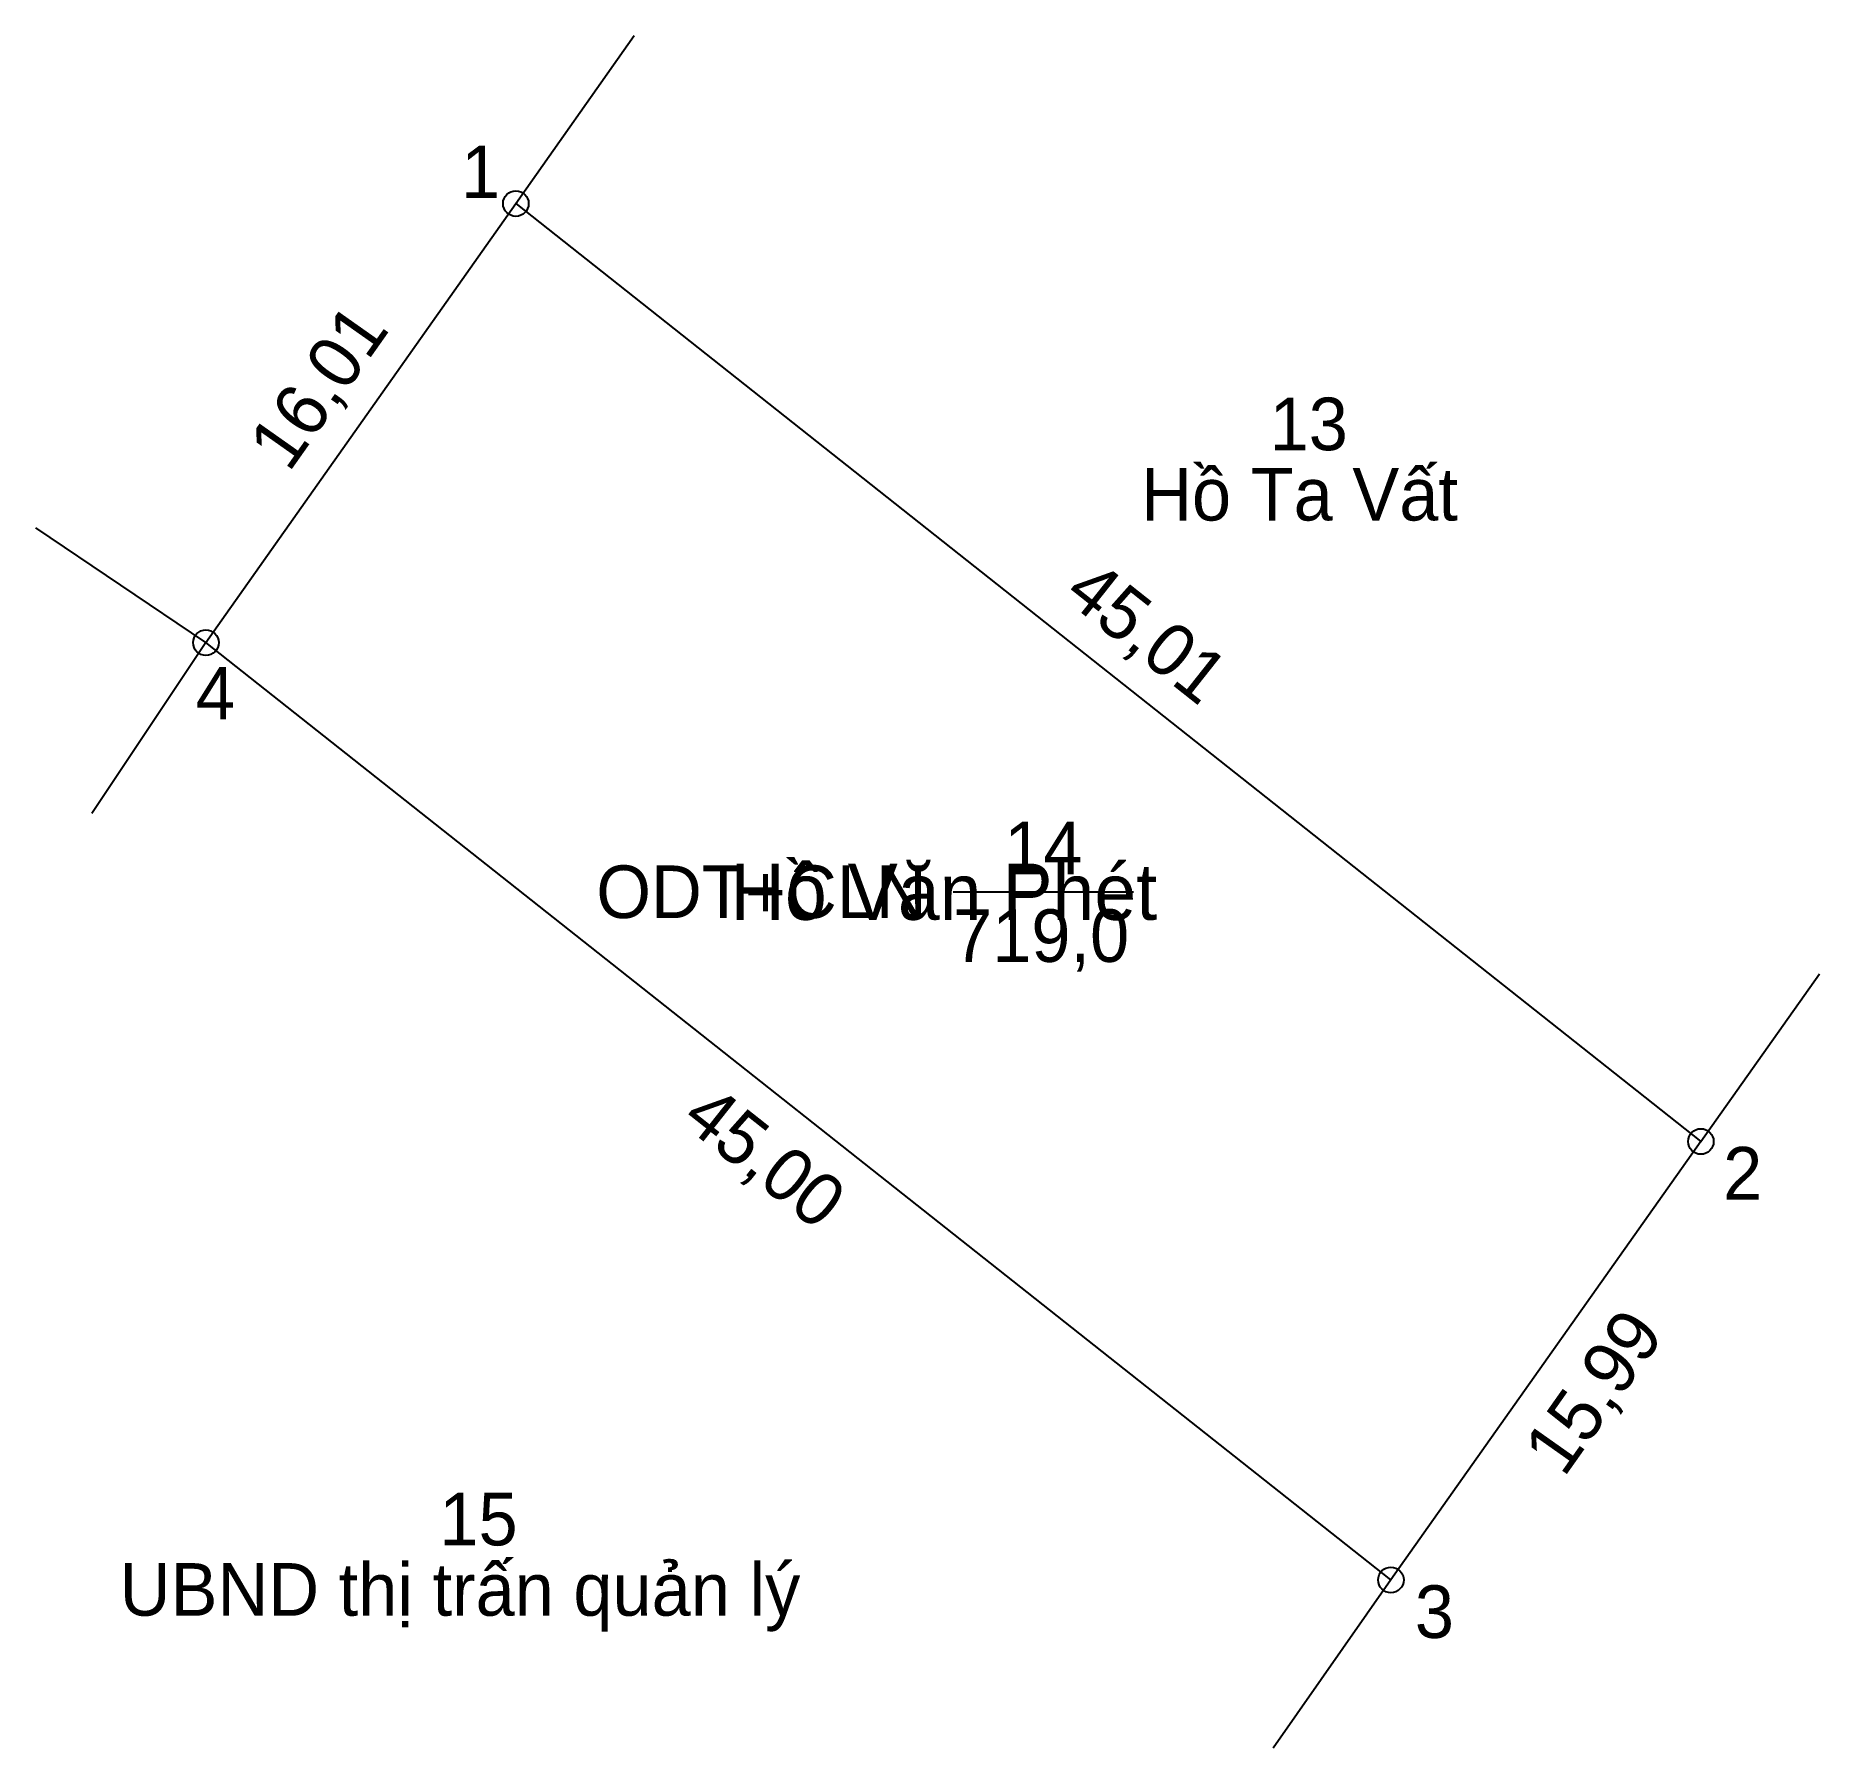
# Model space of a CAD drawing. Extents: x 535860.3 to 535913.4, y 1839337.2 to 1839388.2.
import ezdxf

# ---------------------------------------------------------------- set-up
doc = ezdxf.new("R2010")
doc.units = 0
for name, color, linetype in [('CanhThua', 7, 'Continuous'), ('ChieuDaiCanhThua', 7, 'Continuous'), ('MocDinhThua', 7, 'Continuous'), ('NhanDiaChinhThua', 7, 'Continuous'), ('NhanTuCan', 7, 'Continuous'), ('RauThua', 7, 'Continuous'), ('SoHieuDinhThua', 7, 'Continuous'), ('TenChuLanCan', 7, 'Continuous'), ('TenChuSuDung', 7, 'Continuous')]:
    doc.layers.add(name, color=color, linetype=linetype)

msp = doc.modelspace()

# ---------------------------------------------------------------- linework, layer by layer
at = {"layer": 'CanhThua'}
for p, q in [((535865.37, 1839370.13), (535874.6, 1839383.21)), ((535874.6, 1839383.21), (535909.89, 1839355.27)), ((535900.66, 1839342.21), (535865.37, 1839370.13)), ((535909.89, 1839355.27), (535900.66, 1839342.21))]:
    msp.add_line(p, q, dxfattribs=at)
at = {"layer": 'MocDinhThua'}
for centre in [(535874.6, 1839383.21), (535865.37, 1839370.13), (535909.89, 1839355.27), (535900.66, 1839342.21)]:
    msp.add_circle(centre, 0.381, dxfattribs=at)
at = {"layer": 'NhanDiaChinhThua'}
msp.add_line((535887.62, 1839362.71), (535892.993, 1839362.71), dxfattribs=at)
at = {"layer": 'RauThua'}
for p, q in [((535874.6, 1839383.21), (535878.125, 1839388.211)), ((535865.37, 1839370.13), (535860.3, 1839373.555)), ((535865.37, 1839370.13), (535861.97, 1839365.043)), ((535909.89, 1839355.27), (535913.418, 1839360.269)), ((535900.66, 1839342.21), (535897.157, 1839337.194))]:
    msp.add_line(p, q, dxfattribs=at)

# ---------------------------------------------------------------- texts
at = {"layer": 'ChieuDaiCanhThua'}
for s, rotation, p in [('16,01', 54.791, (535867.837, 1839375.171)), ('45,01', 321.6304, (535890.867, 1839371.468)), ('45,00', 321.6504, (535879.479, 1839355.833)), ('15,99', 54.7497, (535905.808, 1839345.234))]:
    msp.add_text(s, height=1.5673, rotation=rotation, dxfattribs=at).set_placement(p)
at = {"layer": 'NhanDiaChinhThua'}
for s, p in [('14', (535889.142, 1839363.232)), ('ODT+CLN', (535876.995, 1839361.926)), ('719,0', (535887.62, 1839360.62))]:
    msp.add_text(s, height=1.5673, dxfattribs=at).set_placement(p)
at = {"layer": 'NhanTuCan'}
for s, p in [('13', (535897.046, 1839375.862)), ('15', (535872.322, 1839343.238))]:
    msp.add_text(s, height=1.5673, dxfattribs=at).set_placement(p)
at = {"layer": 'SoHieuDinhThua'}
for s, p in [('1', (535872.969, 1839383.372)), ('4', (535865.068, 1839367.842)), ('2', (535910.553, 1839353.541)), ('3', (535901.372, 1839340.482))]:
    msp.add_text(s, height=1.567, dxfattribs=at).set_placement(p)
at = {"layer": 'TenChuLanCan'}
for s, height, p in [('Hồ Ta Vất', 1.5673, (535893.221, 1839373.768)), ('UBND thị trấn quản lý', 1.56734, (535862.802, 1839341.144))]:
    msp.add_text(s, height=height, dxfattribs=at).set_placement(p)
at = {"layer": 'TenChuSuDung'}
msp.add_text('Hồ Văn Phét', height=1.67495, dxfattribs=at).set_placement((535880.996, 1839361.873))

doc.saveas('drawing.dxf')
